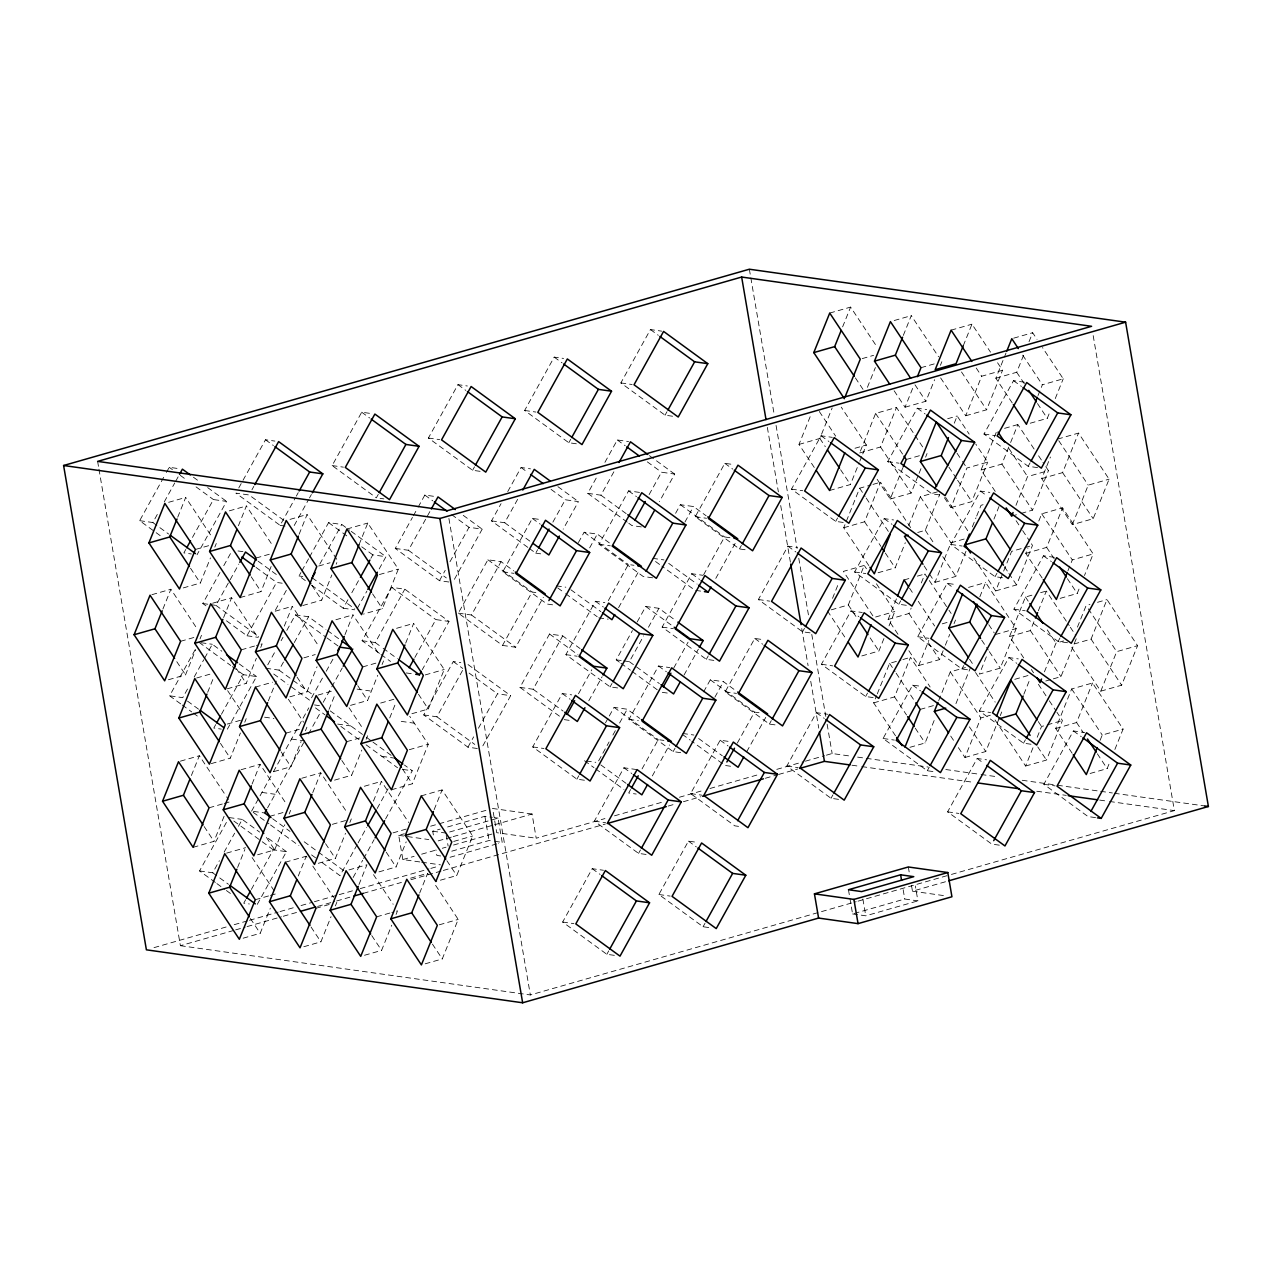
<?xml version="1.0" encoding="UTF-8"?>
<svg xmlns="http://www.w3.org/2000/svg" width="1272" height="1272" viewBox="0 0 1272 1272"><rect width="100%" height="100%" fill="white"/><g stroke="black" fill="none" stroke-linecap="round" stroke-linejoin="round"><path stroke-width="0.75" stroke-dasharray="5 3.75" d="M177.73 517.195L185.696 497.416L211.899 536.927M162.927 609.002L170.893 589.238L197.096 628.734M183.263 587.918L200.34 583.037L210.484 557.883M214.825 547.103L216.272 543.51M238.421 525.733L246.386 505.97L272.59 545.465M168.461 679.741L185.537 674.86L195.665 649.69M200.022 638.91L201.469 635.316M223.618 617.556L231.584 597.776L257.787 637.288M207.67 692.318L213.458 677.944M240.154 597.554L261.014 591.575L271.159 566.422M191.388 775.507L199.354 755.743L225.557 795.239M299.111 534.272L307.077 514.508L337.652 560.586L336.205 564.18M227.243 688.82L246.212 683.398L256.356 658.244M260.712 647.464L262.159 643.87L256.467 645.492M211.311 763.598L230.264 758.176L240.408 733.006M244.765 722.226L246.212 718.632M284.292 626.094L292.274 606.331L318.477 645.826M268.36 700.872L276.326 681.092M193.121 847.327L213.982 841.349L224.126 816.195M302.736 605.552L321.705 600.13L331.849 574.96M252.079 784.045L260.045 764.281L286.248 803.777M359.07 544.623L367.767 523.046L398.327 569.125L382.395 608.668L363.426 614.09M289.825 696.833L306.902 691.936L317.046 666.782M237.61 867.456L244.844 849.489M273.893 771.595L290.954 766.714L301.098 741.56M305.455 730.78L306.902 727.187M344.982 634.633L352.948 614.869L379.167 654.365M329.035 709.41L335.554 693.24M257.612 854.784L274.673 849.903L284.817 824.749M289.173 813.953L290.62 810.359M312.753 792.599L320.735 772.82L346.938 812.331M243.143 938.195L260.204 933.298L270.348 908.144M350.515 705.372L367.592 700.49L377.736 675.321M382.077 664.541L383.524 660.947M298.284 875.995L306.266 856.231L308.444 859.522M334.568 780.134L351.644 775.252L361.789 750.098M366.129 739.318L367.576 735.725M405.673 643.171L413.638 623.407L444.214 669.485L428.282 709.029L409.314 714.451M389.725 717.949L396.244 701.778M318.286 863.322L335.363 858.441L345.507 833.287M349.848 822.507L351.295 818.914M373.443 801.137L381.409 781.374L408.71 822.507M303.817 946.734L320.894 941.837L331.038 916.683M335.379 905.903L336.826 902.309M358.974 884.533L366.94 864.769L346.079 870.748M391.474 789.769L412.335 783.791L428.267 744.263L409.711 716.279M378.976 871.877L396.053 866.979L406.197 841.826M434.134 809.676L442.1 789.912L472.675 835.99L456.743 875.534L435.867 881.496M364.507 955.272L381.584 950.391L391.728 925.237M396.069 914.441L397.516 910.847L391.824 912.485M419.665 893.087L427.63 873.308L429.809 876.599M425.198 963.81L442.274 958.929L458.206 919.402L434.181 883.181M842.621 326.872L850.602 307.093L876.806 346.604M814.271 467.46L798.991 444.421L810.582 415.674M798.991 444.421L819.852 438.442L832.174 407.899M867.409 387.324L875.375 367.56M903.311 335.411L911.277 315.647L938.577 356.78M860.397 451.163L875.613 413.432L896.474 407.453L913.948 433.784M829.567 490.499L850.427 484.537L859.125 462.96M859.84 461.164L862.019 455.774M862.734 453.977L866.359 444.993L841.253 407.151M868.84 565.595L843.734 527.737L859.665 488.21L871.05 484.95M859.681 452.959L880.542 446.997L896.474 407.453M894.137 390.774L905.06 407.231L913.741 385.67M832.524 598.349L839.043 582.178M843.734 527.737L864.594 521.759L880.526 482.231L911.102 528.309M905.06 407.231L925.921 401.252L934.618 379.692M940.406 365.318L941.852 361.725M877.139 479.29L890.241 499.037L903.295 466.697M831.236 609.845L848.313 604.947L864.245 565.42L866.439 568.711M963.27 345.745L971.967 324.185L990.538 352.169M890.241 499.037L911.118 493.075L918.352 475.108M919.084 473.311L921.262 467.921M925.603 457.141L927.049 453.532M908.764 525.495L920.356 496.748L939.324 491.31M878.093 572.734L895.17 567.853L905.314 542.683M954.27 423.194L957.164 416.008L969.169 434.102M940.628 377.911L965.734 415.769L981.682 376.242L1002.543 370.263L997.089 362.043M897.968 634.283L888.142 619.464L896.824 597.904M917.7 532.475L925.285 530.313L939.769 494.363M861.812 655.923L878.888 651.025L883.961 638.449M889.033 625.872L894.82 611.498L875.168 581.876M1012.226 402.922L995.849 378.229L1005.993 353.075M965.734 415.769L986.611 409.791L1002.543 370.263M944.381 497.718L950.931 507.592L966.879 468.048L987.74 462.086L975.719 443.976M888.142 619.464L909.003 613.486L911.165 608.096M921.31 582.942L924.935 573.958L928.21 578.903M895.504 735.788L873.657 702.875L876.567 695.673M877.283 693.876L889.605 663.332L900.989 660.073M995.849 378.229L1016.71 372.267L1023.96 354.284M1029.032 341.707L1032.657 332.723L1037.03 339.306M929.53 574.133L934.984 582.353L950.931 542.826L964.208 539.026M995.245 491.437L981.046 470.052L996.994 430.508M950.931 507.592L971.792 501.613L987.74 462.086M873.657 702.875L894.534 696.897L910.466 657.37L930.118 686.991M972.349 526.847L975.974 517.863M976.689 516.066L981.046 505.286L984.83 504.205M908.876 650.739L918.702 665.542L928.846 640.388M934.984 582.353L955.86 576.391L965.989 551.237M981.046 470.052L1001.907 464.073L1009.873 444.31M1010.604 442.513L1017.854 424.546L1034.231 449.223M1038.016 395.56L1042.372 384.78L1063.233 378.802L1042.484 347.542M993.941 519.087L999.013 506.51M918.702 665.542L939.579 659.58L944.651 647.003M945.366 645.19L949.707 634.41M954.064 623.63L955.511 620.036M1030.225 423.226L1047.285 418.345L1050.195 411.158M1055.267 398.581L1063.233 378.802M1015.962 505.35L1027.553 476.603L1048.43 470.624L1042.961 462.388M979.822 596.87L985.625 582.497L1016.201 628.591L1000.253 668.118L979.392 674.096L987.358 654.317M938.704 700.634L950.295 671.87L965.464 667.53M909.925 747.316L925.11 742.975L935.238 717.821M973.843 557.995L995.674 590.908L1002.924 572.925M1003.64 571.128L1011.622 551.364L1022.99 548.105M1057.668 439.063L1078.529 433.084L1109.104 479.162L1093.173 518.706L1072.312 524.668L1041.736 478.59L1050.434 457.03M1021.098 513.411L1032.482 510.152L1048.43 470.624M955.94 703.639L970.425 667.705M1042.166 578.045L1025.789 553.368L1027.967 547.978M1038.827 521.011L1041.736 513.824L1062.597 507.862L1093.173 553.94L1084.475 575.5M995.674 590.908L1016.535 584.929L1032.482 545.402L1030.288 542.111M1041.736 478.59L1062.597 472.612L1078.529 433.084M1023.706 657.942L1009.507 636.557L1025.455 597.013L1033.039 594.851M1025.789 553.368L1046.649 547.389L1062.597 507.862M958.373 747.618L964.923 757.492L980.871 717.965L990.347 715.246M1072.312 524.668L1088.244 485.141L1109.104 479.162M1009.507 636.557L1030.368 630.578L1034.724 619.798M1038.334 610.814L1046.315 591.051L1069.243 625.601M964.923 757.492L985.784 751.514L999.553 717.376M1000.285 715.58L1001.732 711.986M1067.955 570.699L1072.296 559.918L1093.173 553.94M1023.865 694.21L1030.399 678.04M1044.423 671.855L1056.014 643.091L1063.615 640.929M1060.148 598.365L1077.225 593.468L1080.119 586.281M1077.432 627.128L1086.129 605.552L1089.929 604.47M1053.359 678.835L1060.943 676.656L1076.891 637.129M995.038 719.952L1025.614 766.03L1033.58 746.267M1037.205 737.283L1041.545 726.503L1045.346 725.422M1073.981 644.014L1091.058 639.116L1106.99 599.589L1137.566 645.667L1121.634 685.195L1100.773 691.173L1070.197 645.095M1072.105 753.183L1055.728 728.49L1071.66 688.963L1092.521 682.985L1123.097 729.079L1114.399 750.639M1025.614 766.03L1046.474 760.068L1062.422 720.524L1056.953 712.304M1055.728 728.49L1076.589 722.528L1092.521 682.985M1100.773 691.173L1116.705 651.646L1137.566 645.667M1100.057 740.431L1102.236 735.041L1123.097 729.079M1090.088 773.487L1107.165 768.606L1110.059 761.419M160.192 535.639L139.666 520.677L165.424 474.186M166.378 472.469L169.24 467.301L180.513 468.891M139.666 520.677L152.831 522.522L157.601 513.92M164.279 501.868L174.757 482.931M175.711 481.214L178.573 476.046M185.776 549.472L183.868 552.923L191.388 553.972M192.454 537.42L213.442 499.562L226.591 501.407L197.033 554.767M238.77 487.955L265.482 439.762L274.879 441.082M251.935 489.815L253.828 486.365M205.953 605.822L202.789 603.532L219.961 572.543M223.777 565.658L231.409 551.889M210.309 604.582L215.954 605.377L238.834 564.068M180.656 703.861L169.605 695.8L195.363 649.324M187.525 689.042L182.771 697.66L169.605 695.8M194.203 676.99L203.743 659.786M204.697 658.053L212.329 644.284L221.805 651.2M283.799 520.312L249.074 494.967L235.908 493.123L280.11 525.368L295.374 497.829M296.328 496.112L298.236 492.662M294.214 525.495L308.524 499.673M309.478 497.956L311.386 494.522M378.261 494.379L376.353 497.829L332.151 465.568L361.709 412.208L372.998 413.798M226.48 620.8L246.991 635.777L276.565 582.417L282.193 583.212M275.404 610.083L286.852 589.429M215.715 724.611L213.807 728.045L221.328 729.11M221.439 714.276L243.365 674.685L256.531 676.545L226.957 729.905M305.344 580.588L299.031 575.978L300.939 572.527M301.893 570.81L308.571 558.758M309.525 557.041L328.605 522.617L341.755 524.462L349.641 530.217M319.813 564.053L341.755 524.462M267.756 664.811L275.388 651.041M281.112 640.706L283.02 637.272M286.82 630.387L295.406 614.885L308.571 616.745L325.934 629.417M265.848 668.261L278.997 670.106L283.767 661.504M294.261 642.567L308.571 616.745M480.101 471.34L472.596 470.274L428.394 438.029L457.952 384.653L467.349 385.988M311.656 585.184L343.233 608.223L348.003 599.621M351.819 592.736L359.451 578.967M370.883 558.313L372.791 554.862L385.957 556.707L378.325 570.492M215.334 882.45L199.545 870.938L227.195 821.012M357.337 608.35L366.877 591.146M199.545 870.938L212.694 872.783L219.372 860.731M224.142 852.129L234.636 833.192M238.452 826.307L242.268 819.422L259.631 832.095M322.436 678.119L310.05 700.506L289.523 685.529M326.252 671.234L333.884 657.465M448.873 582.004L439.476 580.684L395.274 548.423L412.446 517.45M413.4 515.717L417.216 508.832M418.17 507.115L424.832 495.062L436.121 496.652M251.586 811.139L259.122 797.528M260.06 795.827L272.447 773.487M273.401 771.77L308.794 707.868M323.199 702.351L330.831 688.581M331.785 686.864L342.279 667.927M395.274 548.423L408.423 550.283L430.365 510.692M267.565 807.879L303.722 742.625M308.508 733.976L320.989 711.461M379.454 653.379L362.091 640.706L391.649 587.346L404.814 589.19L449 621.436L422.304 669.644M362.091 640.706L375.24 642.551L404.814 589.19M472.596 470.274L474.504 466.84M245.655 899.733L243.747 903.184L249.376 903.979M251.363 889.414L273.305 849.823L286.454 851.668L256.896 905.028M576.343 443.785L568.822 442.72L524.636 410.474L554.195 357.114L563.591 358.434M439.476 580.684L445.2 570.349M449.97 561.747L469.034 527.308L482.199 529.168L452.625 582.528M414.863 657.465L435.851 619.591L449 621.436M527.816 547.373L491.517 520.884L501.057 503.664M507.735 491.612L521.075 467.508L530.472 468.843M491.517 520.884L504.666 522.728L518.022 498.624M459.287 611.435L487.892 559.791L501.041 561.652L513.681 570.858M458.333 613.152L471.483 615.012L501.041 561.652M568.822 442.72L570.731 439.285M552.605 604.82L546.976 604.025L502.774 571.78L532.332 518.42L541.729 519.739M477.334 748.508L467.937 747.173L423.735 714.928L453.293 661.567L460.814 662.617M357.146 844.656L339.974 875.629L319.463 860.667M358.1 842.923L366.686 827.436M377.18 808.499L389.566 786.128M672.586 416.23L665.065 415.181L620.863 382.936L650.437 329.559L661.71 331.149M423.735 714.928L436.884 716.788L462.642 670.296M353.139 877.489L362.679 860.269M363.633 858.552L374.111 839.615M385.559 818.961L412.271 770.753L404.432 765.044M529.406 548.518L535.719 553.129L537.627 549.695M552.875 522.14L565.277 499.769L578.426 501.613L563.178 529.168M459.908 614.312L502.52 645.413L532.093 592.037L535.846 592.577M627.223 522.124L587.759 493.329L596.345 477.843M604.916 462.34L617.317 439.969L628.591 441.559M502.52 645.413L515.685 647.257L543.335 597.331M587.759 493.329L600.909 495.19L614.265 471.085M578.41 542.572L584.134 532.237L597.284 534.097L609.908 543.303M467.937 747.173L473.661 736.854M478.431 728.236L497.495 693.812L510.66 695.673L482.04 747.316M589.652 547.866L597.284 534.097M665.065 415.181L666.973 411.731M652.615 577.806L643.219 576.486L599.017 544.241L628.575 490.865L639.848 492.455M559.442 716.168L519.978 687.389L549.536 634.013L562.701 635.873L580.064 648.545M519.978 687.389L533.127 689.233L562.701 635.873M649.118 494.601L661.52 472.214L674.669 474.074L659.421 501.613M617.62 687.945L610.099 686.88L565.897 654.635L595.455 601.274L604.852 602.594M608.302 600.638L628.336 564.498L633.965 565.293M584.42 780.229L576.9 779.164L532.714 746.918L562.272 693.542L571.669 694.878M618.59 607.666L639.577 569.792M675.607 513.3L680.377 504.698L693.526 506.542L706.151 515.764M578.474 693.812L591.83 669.708M684.94 522.045L693.526 506.542M588.777 700.824L602.133 676.72M619.369 662.14L616.22 659.834L632.423 630.562M637.192 621.96L645.779 606.474L658.928 608.318L676.307 620.99M745.09 549.727L739.445 548.932L695.259 516.686L724.817 463.326L734.214 464.646M610.099 686.88L612.007 683.446M623.725 660.884L629.37 661.678L643.68 635.857M648.45 627.255L658.928 608.318M605.488 722.862L608.35 717.71M609.304 715.977L614.074 707.375L627.223 709.22L639.848 718.442M576.9 779.164L578.808 775.729M713.846 660.391L706.342 659.341L662.14 627.096L691.698 573.72L702.971 575.31M598.619 760.863L609.097 741.942M612.913 735.041L615.775 729.889M619.591 723.005L627.223 709.22M703.591 574.817L724.563 536.943L730.207 537.738M680.663 752.674L673.142 751.609L628.94 719.364L658.514 666.003L669.788 667.593M715.786 578.394L735.82 542.238M739.445 548.932L741.353 545.497M673.763 667.975L688.072 642.153M646.081 854.45L638.56 853.385L594.358 821.14L623.916 767.779L637.081 769.624M684.066 675.003L698.36 649.181M843.209 522.442L835.688 521.393L791.486 489.132L821.06 435.771L832.333 437.361M630.61 789.546L628.702 792.997L636.223 794.046M642.058 768.892L658.26 739.62L663.905 740.415M706.342 659.341L708.25 655.891M614.36 955.352L606.839 954.302L562.637 922.041L592.211 868.681L603.485 870.271M652.345 775.904L669.517 744.915M703.623 691.873L710.301 679.82L723.466 681.681L736.091 690.887M673.142 751.609L675.05 748.175M810.089 632.852L802.568 631.787L758.382 599.541L787.94 546.181L797.337 547.501M714.88 697.167L723.466 681.681M775.03 724.865L769.385 724.07L725.183 691.825L754.757 638.449L764.154 639.768M638.56 853.385L640.468 849.95M835.688 521.393L837.596 517.942M738.555 826.371L734.803 825.846L690.601 793.585L720.159 740.225L729.556 741.544M606.839 954.302L608.747 950.852M939.452 494.903L931.931 493.838L887.729 461.593L917.303 408.217L926.7 409.552M737.331 743.071L754.503 712.082L760.147 712.877M802.568 631.787L804.476 628.352M708.727 927.542L703.082 926.747L658.88 894.502L688.454 841.126L697.851 842.462M746.68 751.8L765.76 717.376M769.385 724.07L771.293 720.62M906.332 605.297L898.811 604.248L854.609 571.987L884.183 518.626L893.58 519.946M873.149 697.581L865.628 696.515L821.426 664.27L850.984 610.91L862.273 612.484M838.55 799.357L831.029 798.291L786.843 766.046L816.401 712.67L827.674 714.26M703.082 926.747L704.99 923.297M1037.57 467.619L1028.174 466.283L983.972 434.038L1013.53 380.678L1024.819 382.268M898.811 604.248L900.719 600.797M865.628 696.515L867.536 693.081M1002.574 577.758L995.054 576.693L950.852 544.448L980.426 491.072L989.823 492.407M967.499 669.772L961.871 668.977L917.668 636.716L947.227 583.355L956.624 584.675M831.029 798.291L832.937 794.841M1028.174 466.283L1030.082 462.849M932.917 771.532L927.272 770.737L883.07 738.491L912.644 685.131L922.041 686.451M995.054 576.693L996.962 573.259M961.871 668.977L963.779 665.526M1067.51 642.742L1058.113 641.422L1013.911 609.177L1043.469 555.8L1054.742 557.39M927.272 770.737L929.18 767.302M1031.036 744.247L1023.515 743.198L979.313 710.953L1008.887 657.576L1018.284 658.896M999.315 845.164L991.794 844.099L947.608 811.854L977.166 758.494L986.563 759.813M1058.113 641.422L1060.005 637.972M1023.515 743.198L1025.423 739.748M1095.558 817.61L1088.037 816.56L1043.851 784.299L1073.409 730.939L1084.682 732.529M168.635 502.313L185.696 497.416M829.726 313.071L850.602 307.093M229.326 510.851L246.386 505.97M894.216 320.528L911.277 315.647M290 519.389L307.077 514.508M951.106 330.163L971.967 324.185M195.411 549.472L208.688 545.672M862.209 358.609L873.578 355.349M346.89 529.025L367.767 523.046M1013.689 338.161L1032.657 332.723M256.101 558.026L269.378 554.226M920.992 367.688L934.268 363.887M151.924 594.676L170.893 589.238M318.684 566.024L330.068 562.765M212.615 603.214L231.584 597.776M379.374 574.562L398.327 569.125M275.197 611.212L292.274 606.331M947.688 418.711L957.164 416.008M180.608 641.295L193.885 637.495M854.991 448.253L866.359 444.993M335.887 619.75L352.948 614.869M1004.578 428.346L1017.854 424.546M241.298 649.833L254.575 646.033M906.189 459.51L919.465 455.71M196.667 677.992L211.852 673.635M872.942 484.409L880.526 482.231M396.578 628.304L413.638 623.407M303.881 657.831L315.249 654.571M255.465 687.071L272.526 682.19M362.663 666.926L375.94 663.125M318.048 695.068L333.216 690.728M227.243 724.07L242.411 719.729M425.245 674.923L444.214 669.485M1011.622 516.13L1019.206 513.952M380.63 703.066L393.907 699.266M180.386 761.165L199.354 755.743M864.245 565.42L843.384 571.382L873.959 617.477L894.82 611.498M286.041 733.149L299.317 729.349M241.076 769.719L260.045 764.281M904.074 579.937L909.766 578.299M917.351 576.137L924.935 573.958M346.715 741.687L359.992 737.887M1024.898 547.564L1032.482 545.402M301.766 778.257L320.735 772.82M968.548 587.394L985.625 582.497M409.298 749.701L428.267 744.263M209.069 807.8L222.346 803.999M224.238 803.459L229.93 801.821L226.655 796.892M364.349 786.255L381.409 781.374M1040.623 592.673L1046.315 591.051M269.759 816.338L283.036 812.538M942.234 623.837L951.71 621.134M421.239 795.89L442.1 789.912M1097.513 602.308L1106.99 599.589M226.607 853.115L245.576 847.693M902.882 659.532L910.466 657.37M332.342 824.336L347.51 819.995M995.34 634.553L1016.201 628.591M285.389 862.209L306.266 856.231M393.016 832.874L406.293 829.074M419.776 861.939L402.858 859.554L398.708 835.338L404.353 833.732M430.636 826.196L486.969 810.073M433.37 834.941L432.734 831.22L440.192 829.09M447.633 826.959L484.886 816.29L492.407 817.339M449.62 831.999L498.052 818.135L502.186 842.35L498.465 843.416M438.188 840.887L451.322 837.135M453.198 836.594L492.63 825.305M494.506 824.765L532.062 814.016L536.212 838.232L604.947 818.564M1014.77 679.327L1028.046 675.527M453.707 841.428L472.675 835.99M255.29 899.733L268.567 895.933M270.459 895.393L276.151 893.771M920.181 709.41L933.457 705.61M402.858 859.554L414.115 856.326M421.636 854.18L434.77 850.412M442.29 848.265L446.043 847.2M453.548 845.037L494.856 833.224M451.783 851.175L489.036 840.506L492.789 841.031M1045.775 680.997L1051.467 679.375M450.034 857.28L496.605 843.956M154.023 947.64L226.575 926.875M234.207 924.68L247.579 920.849M249.487 920.308L278.123 912.104M280.031 911.563L293.403 907.731M301.035 905.553L312.499 902.277M314.407 901.721L337.319 895.17M339.226 894.629L352.583 890.798M360.23 888.603L428.95 868.935M430.858 868.394L438.506 866.2M614.487 815.829L662.219 802.171M679.407 797.242L702.319 790.691M709.951 788.497L759.591 774.298M776.779 769.369L803.507 761.721M805.415 761.181L824.51 755.711M826.418 755.171L832.142 753.517L849.776 756.013M410.57 878.205L427.63 873.308M98.962 469.209L180.401 945.7L233.762 930.436M235.654 929.88L245.194 927.161M247.086 926.604L281.398 916.794M283.29 916.253L296.63 912.437M317.587 906.427L334.743 901.514M336.651 900.974L349.991 897.158M363.331 893.342L401.427 882.434M410.951 879.699L441.448 870.97M443.356 870.43L605.313 824.065M668.197 806.066L675.814 803.888M683.43 801.71L700.586 796.797M765.362 778.257L776.795 774.982M778.702 774.441L797.767 768.988M315.965 908.288L329.241 904.487M376.655 916.826L389.932 913.026M1047.238 724.865L1062.422 720.524M439.238 924.823L458.206 919.402M180.401 945.7L530.345 994.958L856.183 901.689M858.075 901.148L949.548 874.961M951.44 874.421L1174.374 810.614L1092.934 334.107M911.515 885.614L912.469 891.195L946.829 881.369M848.456 889.732L852.59 913.948L904.758 899.018L917.907 900.878L915.363 885.98M852.59 913.948L865.755 915.808L917.907 900.878M620.863 382.936L632.152 384.51M983.972 434.038L995.245 435.628M524.636 410.474L535.91 412.064M887.729 461.593L899.002 463.183M428.394 438.029L439.667 439.619M791.486 489.132L802.775 490.722M950.852 544.448L962.125 546.038M332.151 465.568L343.424 467.158M695.259 516.686L706.532 518.276M641.342 526.91L631.946 525.575L628.797 523.285M380.105 498.354L383.874 498.878M854.609 571.987L865.898 573.577M599.017 544.241L610.29 545.815M652.679 558.328L663.968 559.918M1013.911 609.177L1025.184 610.767M535.719 553.129L541.347 553.924M280.11 525.368L287.631 526.433M700.649 591.098L695.005 590.303L661.853 566.12M758.382 599.541L769.655 601.131M502.774 571.78L514.047 573.37M556.452 585.867L565.849 587.203M917.668 636.716L928.942 638.306M237.991 550.951L243.636 551.746M598.762 617.858L608.159 619.178M299.031 575.978L302.8 576.502M662.14 627.096L673.413 628.67M821.426 664.27L832.699 665.86M343.233 608.223L354.506 609.813M616.22 659.834L621.849 660.629M979.313 710.953L990.586 712.527M202.789 603.532L208.433 604.311M565.897 654.635L577.17 656.225M725.183 691.825L736.472 693.399M662.299 692.35L669.803 693.399M246.991 635.777L258.264 637.367M883.07 738.491L894.359 740.081M201.056 642.71L212.329 644.284M406.293 672.952L413.798 674.017M628.94 719.364L638.337 720.683M857.614 757.11L928.163 767.048M945.796 769.528L979.122 774.219M981.078 774.489L996.755 776.699M1022.227 780.277L1055.537 784.967M1057.509 785.253L1098.658 791.041M1100.614 791.311L1112.38 792.965M1114.336 793.251L1204.473 805.939M682.619 733.451L693.892 735.041M1043.851 784.299L1055.124 785.889M357.066 689.106L370.216 690.966M564.18 719.634L571.685 720.683M851.954 765.219L859.824 766.332M861.796 766.603L973.843 782.375M1036.759 791.232L1066.254 795.382M1099.676 800.088L1107.53 801.201M1109.502 801.471L1174.374 810.614M786.843 766.046L798.116 767.636M314.47 704.942L321.991 705.992M730.573 766.237L724.945 765.442L691.793 741.258M401.252 721.367L414.418 723.212M532.714 746.918L543.987 748.508M337.684 724.086L350.834 725.946M586.376 761.006L595.773 762.326M947.608 811.854L958.881 813.444M264.576 717.185L273.973 718.521M690.601 793.585L701.874 795.175M291.511 739.064L304.676 740.908M381.886 756.331L395.036 758.192M402.874 769.433L412.271 770.753M594.358 821.14L605.631 822.73M532.062 814.016L492.598 808.467L496.732 832.683L536.212 838.232M494.283 817.61L498.052 818.135M261.952 792.424L275.102 794.269M912.469 891.195L944.412 895.695M432.734 831.22L445.884 833.065M494.665 841.301L502.186 842.35M253.462 811.393L264.735 812.983M398.708 835.338L428.791 839.568M229.103 817.562L242.268 819.422M440.637 855.961L436.868 855.436L435.914 849.839M658.88 894.502L670.153 896.092M421.652 862.193L440.446 864.849M562.637 922.041L573.926 923.631M1013.53 380.678L1021.432 386.434M917.303 408.217L925.189 413.988M980.426 491.072L986.738 495.683M1043.469 555.8L1051.372 561.572M821.06 435.771L828.947 441.527M650.437 329.559L658.324 335.315M884.183 518.626L892.069 524.382M947.227 583.355L953.539 587.966M1008.887 657.576L1016.773 663.332M724.817 463.326L732.704 469.082M1073.409 730.939L1081.295 736.695M554.195 357.114L562.081 362.87M787.94 546.181L795.827 551.937M649.42 455.646L674.669 474.074M617.317 439.969L625.204 445.725M647.305 461.847L661.52 472.214M850.984 610.91L858.886 616.666M680.377 504.698L724.563 536.943M912.644 685.131L920.531 690.887M628.575 490.865L636.461 496.621M977.166 758.494L983.479 763.089M457.952 384.653L465.854 390.425M600.909 495.19L626.174 513.618M691.698 573.72L699.6 579.476M668.69 563.369L697.104 584.102M557.915 486.651L578.426 501.613M655.541 561.509L660.279 564.975M521.075 467.508L527.387 472.119M551.078 489.402L565.277 499.769M754.757 638.449L762.644 644.204M584.134 532.237L628.336 564.498M816.401 712.67L824.288 718.442M532.332 518.42L540.234 524.175M645.779 606.474L672.618 626.047M361.709 412.208L369.611 417.963M504.666 522.728L529.931 541.157M710.301 679.82L754.503 712.082M595.455 601.274L603.357 607.03M570.874 589.763L600.877 611.641M463.247 515.351L482.199 529.168M557.724 587.918L564.037 592.514M565.611 593.674L597.188 616.713M424.832 495.062L432.734 500.818M451.671 514.651L469.034 527.308M658.514 666.003L666.401 671.759M629.37 661.678L659.357 683.573M487.892 559.791L532.093 592.037M620.959 663.284L630.419 670.201M631.993 671.346L657.258 689.774M720.159 740.225L728.061 745.98M698.63 738.491L722.305 755.775M549.536 634.013L577.949 654.746M682.317 734.342L690.219 740.097M265.482 439.762L273.369 445.518M408.423 550.283L446.313 577.917M614.074 707.375L658.26 739.62M471.483 615.012L515.685 647.257M351.231 531.378L385.957 556.707M328.605 522.617L347.542 536.434M361.741 546.801L372.791 554.862M562.272 693.542L570.158 699.314M533.127 689.233L563.13 711.112M391.649 587.346L435.851 619.591M623.916 767.779L631.818 773.535M468.032 664.572L510.66 695.673M600.813 764.901L626.078 783.329M453.293 661.567L462.77 668.468M469.082 673.079L497.495 693.812M584.5 760.736L593.976 767.652M595.55 768.797L623.964 789.53M193.439 477.223L199.752 481.834M207.654 487.589L226.591 501.407M688.454 841.126L696.341 846.898M169.24 467.301L172.388 469.607M180.29 475.362L186.602 479.973M196.063 486.89L213.442 499.562M312.197 577.822L354.809 608.922M375.24 642.551L381.552 647.162M383.142 648.322L397.341 658.689M258.137 561.222L277.089 575.055M381.028 654.524L390.504 661.44M256.038 567.439L276.565 582.417M327.508 630.562L340.133 639.784M436.884 716.788L474.774 744.422M295.406 614.885L325.409 636.779M326.984 637.924L338.034 645.985M152.831 522.522L168.62 534.033M592.211 868.681L600.098 874.436M215.954 605.377L258.566 636.477M278.997 670.106L291.638 679.327M293.212 680.472L313.723 695.45M330.211 710.889L365.048 736.297M366.622 737.458L371.36 740.908M372.935 742.069L391.887 755.886M273.734 674.017L287.949 684.384M315.472 707.884L324.996 714.832M340.848 726.392L359.785 740.209M366.098 744.82L397.548 767.763M239.168 663.873L256.531 676.545M199.163 642.44L230.741 665.479M232.315 666.623L243.365 674.685M187.493 701.111L198.543 709.172M182.23 705.022L191.706 711.923M193.28 713.083L199.593 717.678M272.637 818.739L290 831.411M304.199 841.778L316.823 851M318.413 852.145L343.663 870.573M253.16 812.283L268.949 823.811M270.523 824.956L298.936 845.689M311.56 854.911L317.889 859.506M286.454 851.668L265.943 836.706L274.673 849.903M233.841 821.028L260.68 840.601M262.255 841.762L273.305 849.823M212.694 872.783L228.483 884.31M216.908 883.611L224.794 889.367M226.384 890.511L231.107 893.978M1022.704 355.158L1042.372 384.78M1016.71 372.267L1024.358 383.778M1037.459 403.526L1047.285 418.345M1058.765 440.7L1088.244 485.141M1062.597 472.612L1093.173 518.706M1038.604 455.805L1041.879 460.75M976.212 368.005L981.682 376.242M961.489 371.949L986.611 409.791M1008.998 448.618L1027.553 476.603M1041.736 513.824L1072.296 559.918M1001.907 464.073L1032.482 510.152M1088.323 608.843L1116.705 651.646M1046.649 547.389L1054.297 558.917M1067.399 578.665L1077.225 593.468M1016.105 520.709L1021.559 528.945M1022.656 530.583L1029.207 540.457M1091.058 639.116L1121.634 685.195M914.997 384.796L925.921 401.252M957.053 453.245L961.409 459.828M962.507 461.466L966.879 468.048M1070.34 627.255L1075.794 635.475M948.864 467.062L956.512 478.574M957.609 480.228L971.792 501.613M1025.455 597.013L1028.73 601.958M1047.285 629.926L1056.014 643.091M1004.53 566.819L1007.806 571.764M1008.903 573.418L1016.535 584.929M915.045 435.437L922.677 446.949M945.589 497.352L968.517 531.919M1071.66 688.963L1102.236 735.041M1030.368 630.578L1060.943 676.656M855.404 377.895L863.052 389.423M875.613 413.432L902.913 454.581M1076.589 722.528L1083.14 732.402M1097.339 753.787L1107.165 768.606M920.356 496.748L950.931 542.826M1031.353 669.47L1033.532 672.761M1038.397 684.32L1048.223 699.139M1049.305 700.777L1055.855 710.65M880.542 446.997L911.118 493.075M988.789 624.679L994.243 632.915M925.285 530.313L934.014 543.478M942.743 556.643L955.86 576.391M1038.27 721.558L1041.545 726.503M981.698 640.134L988.249 650.008M989.346 651.662L1000.253 668.118M924.076 565.897L928.433 572.48M819.295 411.476L835.672 436.153M929.307 580.541L947.863 608.525M948.96 610.163L951.138 613.454M1037.745 746.903L1046.474 760.068M859.665 488.21L865.135 496.43M866.216 498.083L890.241 534.288M969.566 659.278L973.939 665.86M975.529 672.49L995.181 702.112M819.852 438.442L825.305 446.679M840.601 469.718L850.427 484.537M909.528 588.157L913.9 594.74M918.273 601.322L934.65 626.015M864.594 521.759L880.971 546.451M885.344 553.034L895.17 567.853M950.295 671.87L980.871 717.965M909.003 613.486L939.579 659.58M969.407 726.837L985.784 751.514M950.725 736.091L954 741.035M889.605 663.332L895.059 671.568M896.156 673.206L914.711 701.19M848.313 604.947L857.042 618.113M870.143 637.86L878.888 651.025M894.534 696.897L906.538 714.991M915.268 728.172L925.11 742.975M827.452 610.926L846.007 638.894M372.569 593.849L382.395 608.668M418.456 694.21L428.282 709.029M311.879 585.311L321.705 600.13M357.766 685.672L367.592 700.49M402.509 768.988L412.335 783.791M349.021 707.741L363.22 729.142M446.901 860.715L456.743 875.534M251.188 576.773L261.014 591.575M297.076 677.133L306.902 691.936M341.818 760.449L351.644 775.252M288.331 699.202L303.626 722.242M386.227 852.176L396.053 866.979M190.514 568.218L200.34 583.037M432.432 944.11L442.274 958.929M373.491 874.643L393.159 904.265M236.385 668.579L246.212 683.398M281.128 751.895L290.954 766.714M227.64 690.664L241.839 712.05M325.537 843.622L335.363 858.441M371.758 935.572L381.584 950.391M312.817 866.105L333.55 897.38M176.792 661.694L185.537 674.86M220.438 743.357L230.264 758.176M311.068 927.034L320.894 941.837M252.126 857.567L273.957 890.479M204.156 826.546L213.982 841.349M250.377 918.495L260.204 933.298M908.319 866.979L909.273 872.576M903.168 889.716L904.758 899.018M862.893 899.034L865.755 915.808M749.351 269.219L774.394 415.674M776.063 425.436L797.099 548.471M798.768 558.233L808.436 614.869M811.775 634.394L825.798 716.422M827.134 724.229L832.142 753.517M767.35 427.408L778.369 491.851M780.706 505.525L790.389 562.16M801.742 628.559L808.086 665.654M810.741 681.283L818.755 728.156M448.905 518.467L530.345 994.958M484.886 816.29L489.036 840.506M446.202 834.941L448.126 846.103M97.626 461.386L98.628 467.253"/><path stroke-width="1.5" d="M148.904 542.921L164.835 503.394L195.411 549.472L179.479 589.015L148.904 542.921L169.764 536.959L177.015 518.992M134.085 634.744L150.032 595.217L180.608 641.295L164.66 680.822L134.085 634.744L154.961 628.781L162.196 610.798M209.578 551.476L225.526 511.932L256.101 558.026L240.154 597.554L209.578 551.476L230.455 545.497L236.974 529.327M194.775 643.282L210.723 603.755L241.298 649.833L225.351 689.376L194.775 643.282L215.636 637.32L222.886 619.353M178.827 718.06L194.775 678.533L225.351 724.611L209.403 764.138L178.827 718.06L199.704 712.082L206.939 694.115M162.546 801.249L178.493 761.721L209.069 807.8L193.121 847.327L162.546 801.249L183.422 795.27L189.941 779.1M270.268 560.014L286.216 520.487L316.792 566.565L300.844 606.092L270.268 560.014L291.129 554.035L298.379 536.068M255.465 651.836L271.397 612.293L301.973 658.371L286.041 697.915L255.465 651.836L276.326 645.858L282.845 629.688M239.518 726.598L255.465 687.071L286.041 733.149L270.093 772.692L239.518 726.598L260.378 720.636L267.629 702.669M223.236 809.787L239.184 770.26L269.759 816.338L253.812 855.865L223.236 809.787L244.097 803.825L251.347 785.842M330.959 568.552L346.89 529.025L377.466 575.103L361.534 614.63L330.959 568.552L351.819 562.59L359.07 544.623M208.767 893.198L224.715 853.655L255.29 899.733L239.343 939.277L208.767 893.198L229.628 887.22L236.878 869.253M316.156 660.375L332.087 620.847L362.663 666.926L346.731 706.453L316.156 660.375L337.016 654.396L344.267 636.429M300.208 735.152L316.14 695.609L346.715 741.687L330.784 781.231L300.208 735.152L321.069 729.174L328.319 711.207M283.926 818.325L299.858 778.798L330.434 824.876L314.502 864.419L283.926 818.325L304.787 812.363L312.038 794.396M269.457 901.737L285.389 862.209L315.965 908.288L300.033 947.815L269.457 901.737L290.318 895.758L296.837 879.588M376.846 668.913L392.778 629.386L423.353 675.464L407.406 714.991L376.846 668.913L397.707 662.951L404.941 644.968M360.898 743.691L376.83 704.147L407.406 750.242L391.474 789.769L360.898 743.691L381.759 737.712L388.278 721.542M344.617 826.88L360.548 787.336L391.124 833.43L375.192 872.958L344.617 826.88L365.477 820.901L371.996 804.731M330.148 910.275L346.079 870.748L376.655 916.826L360.723 956.353L330.148 910.275L351.008 904.312L358.259 886.33M405.307 835.418L421.239 795.89L451.814 841.969L435.867 881.496L405.307 835.418L426.168 829.439L433.402 811.472M390.822 918.813L406.77 879.286L437.345 925.364L421.398 964.907L390.822 918.813L411.699 912.851L418.933 894.884M844.37 398.692L813.794 352.598L829.726 313.071L860.301 359.149L845.085 396.896M813.794 352.598L834.655 346.636L841.174 330.466M889.764 384.192L874.484 361.153L890.416 321.609L920.992 367.688L917.366 376.687M844.783 452.768L829.567 490.499L816.465 470.751M874.484 361.153L895.345 355.174L902.595 337.207M903.295 466.697L906.189 459.51L904.01 456.219M963.27 345.745L956.035 363.713L935.174 369.691L951.106 330.163L971.856 361.423M890.241 534.288L874.309 573.815L869.937 567.233M936.733 486.19L920.356 461.513L936.303 421.97L955.956 451.592M871.066 624.663L858.028 657.004L848.201 642.185M920.356 461.513L941.216 455.535L948.467 437.568M897.555 596.107L904.074 579.937L908.447 586.519M1006.724 351.279L1011.797 338.702L1018.347 348.576M970.568 553.05L965.098 544.813L969.455 534.033M1037.3 397.357L1026.425 424.307L1013.323 404.56M968.469 657.624L948.817 628.002L962.586 593.865M965.098 544.813L985.959 538.851L992.494 522.681M904.964 747.157L920.181 709.41L915.808 702.828M1013.068 512.537L1011.622 516.13L1006.168 507.894M948.817 628.002L969.677 622.04L976.928 604.073M948.546 732.799L934.348 711.414L937.973 702.43M1035.44 618.001L1037.618 612.611M996.485 716.359L1010.986 680.425L1037.189 719.92M1067.224 572.495L1056.364 599.446L1043.263 579.698M998.838 718.871L1015.899 713.974L1023.149 696.007M1041.529 679.041L1040.083 682.635L1036.807 677.69M1097.164 747.618L1086.304 774.584L1073.202 754.821M179.527 474.329L182.389 469.161L190.291 474.917M186.73 547.755L190.546 540.87M254.782 484.648L278.632 441.607L322.834 473.852L312.34 492.789M239.788 562.335L245.512 552.016L256.562 560.077M299.19 490.944L309.668 472.007L322.834 473.852M216.669 722.894L220.485 716.009M312.197 577.822L315.059 572.67M284.721 659.77L293.307 644.284M379.215 492.662L405.911 444.453L419.076 446.313L389.502 499.673L345.3 467.428L374.874 414.068L419.076 446.313M360.405 577.234L369.929 560.03M367.831 589.429L377.371 572.209M337.7 650.58L339.608 647.146L350.881 648.72M343.233 666.21L352.757 648.99M431.319 508.959L437.997 496.923L455.36 509.579M266.627 809.58L264.735 812.983L271.047 817.594M475.458 465.107L502.154 416.914L515.303 418.758L485.745 472.135L441.543 439.873L471.117 386.513L515.303 418.758M246.609 898.016L250.425 891.131M409.139 667.784L413.909 659.182M415.69 674.271L419.442 674.812L421.35 671.362M522.792 490.022L534.24 469.368L550.013 480.88M571.685 437.568L598.397 389.359L611.546 391.22L581.988 444.58L537.786 412.335L567.344 358.958L611.546 391.22M367.64 825.719L376.226 810.216M375.065 837.898L384.605 820.678M538.581 547.962L549.059 529.025M559.362 536.053L548.868 554.99L533.079 543.462M619.035 462.483L630.467 441.813L647.846 454.486M548.884 600.591L576.534 550.665L589.683 552.525L560.125 605.885L515.923 573.64L545.497 520.264L589.683 552.525M667.927 410.013L694.639 361.82L707.788 363.665L678.23 417.025L634.028 384.78L663.587 331.42L707.788 363.665M634.808 520.423L645.302 501.486M654.651 510.215L645.111 527.435L627.748 514.763M614.789 614.551L611.927 619.702L602.451 612.802M646.065 571.319L672.777 523.126L685.926 524.97L656.368 578.331L612.166 546.086L641.74 492.725L685.926 524.97M567.042 714.467L574.658 700.697M584.961 707.709L577.329 721.478L564.704 712.272M603.087 675.003L606.887 668.118L581.638 649.69M612.961 681.728L639.657 633.52L652.822 635.38L623.248 688.74L579.046 656.495L608.62 603.119L652.822 635.38M579.762 773.996L606.474 725.803L619.623 727.648L590.065 781.024L545.863 748.763L575.421 695.402L619.623 727.648M704.402 591.639L708.154 592.164L711.016 586.996M742.307 543.764L769.019 495.571L782.169 497.416L752.611 550.792L708.409 518.531L737.967 465.17L782.169 497.416M663.269 686.912L670.9 673.142M680.25 681.887L673.572 693.94L660.947 684.718M699.314 647.448L703.13 640.563L677.881 622.135M631.564 787.829L638.242 775.777M709.204 654.174L735.9 605.981L749.049 607.825L719.491 661.186L675.289 628.94L704.863 575.58L749.049 607.825M647.575 784.506L641.851 794.841L627.653 784.474M676.004 746.457L702.716 698.249L715.866 700.109L686.308 753.469L642.106 721.224L671.664 667.848L715.866 700.109M641.422 848.217L668.118 800.024L681.283 801.869L651.709 855.245L607.507 822.984L637.081 769.624L681.283 801.869M838.55 516.225L865.262 468.017L878.411 469.877L848.853 523.237L804.651 490.992L834.209 437.632L878.411 469.877M609.701 949.135L636.413 900.926L649.563 902.786L620.005 956.147L575.803 923.901L605.361 870.541L649.563 902.786M726.853 761.992L734.485 748.222M805.43 626.619L832.142 578.426L845.292 580.27L815.734 633.647L771.532 601.386L801.09 548.025L845.292 580.27M743.818 756.967L738.094 767.286L723.895 756.92M772.247 718.903L798.943 670.71L812.108 672.554L782.534 725.915L738.348 693.669L767.906 640.309L812.108 672.554M737.649 820.678L764.361 772.47L777.51 774.33L747.952 827.69L703.75 795.445L733.324 742.085L777.51 774.33M934.793 488.671L961.489 440.478L974.654 442.322L945.08 495.698L900.894 463.437L930.452 410.077L974.654 442.322M705.944 921.58L732.64 873.387L745.805 875.231L716.231 928.592L672.045 896.347L701.603 842.986L745.805 875.231M901.673 599.08L928.385 550.871L941.534 552.732L911.976 606.092L867.774 573.847L897.332 520.487L941.534 552.732M868.49 691.348L895.186 643.155L908.351 644.999L878.777 698.376L834.591 666.115L864.149 612.754L908.351 644.999M833.891 793.124L860.603 744.931L873.753 746.775L844.195 800.152L799.993 767.89L829.551 714.53L873.753 746.775M1031.036 461.132L1057.732 412.923L1070.897 414.783L1041.323 468.144L997.121 435.899L1026.695 382.522L1070.897 414.783M997.916 571.525L1024.612 523.333L1037.777 525.177L1008.203 578.553L964.017 546.292L993.575 492.932L1037.777 525.177M964.733 663.809L991.429 615.6L1004.594 617.461L975.02 670.821L930.818 638.576L960.392 585.215L1004.594 617.461M930.134 765.585L956.846 717.376L969.995 719.237L940.437 772.597L896.235 740.352L925.793 686.975L969.995 719.237M1060.959 636.254L1087.671 588.062L1100.821 589.906L1071.263 643.266L1027.061 611.021L1056.634 557.661L1100.821 589.906M1026.377 738.03L1053.073 689.837L1066.238 691.682L1036.664 745.042L992.478 712.797L1022.036 659.437L1066.238 691.682M993.702 840.665L1021.368 790.739L1034.518 792.583L1004.959 845.959L960.758 813.698L990.316 760.338L1034.518 792.583M1090.899 811.393L1117.611 763.184L1130.76 765.044L1101.202 818.405L1097.434 817.88M818.58 918.066L814.446 893.85L908.319 866.979L947.799 872.544L951.933 896.76L858.043 923.631L818.58 918.066L522.649 1002.781L146.391 949.818L63.6 465.504L749.351 269.219L1125.609 322.182L1208.4 806.496L948.737 880.812M741.656 277.042L97.626 461.386L447.569 510.644L1091.599 326.3L741.656 277.042L766.014 419.601M63.6 465.504L439.858 518.483L1125.609 322.182M908.208 535.194L904.424 536.275L922.979 564.259M934.348 711.414L945.732 708.154M300.446 911.34L315.695 906.984M353.791 896.06L363.331 893.342M607.221 823.525L666.29 806.623M702.494 796.256L763.454 778.798M799.659 768.431L824.431 761.356L849.998 764.949M900.624 874.802L848.456 889.732L861.621 891.593L913.773 876.662L900.624 874.802L901.578 880.399M814.446 893.85L853.909 899.415L947.799 872.544M733.96 538.263L737.728 538.803L707.725 516.909M637.733 565.817L641.486 566.342L613.072 545.608M703.13 640.563L689.981 638.719L674.192 627.207M606.887 668.118L593.738 666.274L579.539 655.907M1204.473 805.939L1208.4 806.496M977.786 782.932L1019.063 788.751M1068.21 795.668L1097.704 799.818M667.657 740.956L671.425 741.481L641.422 719.586M1023.006 387.578L1057.732 412.923M926.763 415.133L961.489 440.478M989.886 497.988L1024.612 523.333M1052.946 562.717L1087.671 588.062M830.521 442.688L865.262 468.017M659.898 336.476L694.639 361.82M893.644 525.543L928.385 550.871M956.703 590.272L991.429 615.6M1018.347 664.493L1053.073 689.837M734.294 470.227L769.019 495.571M1130.76 765.044L1086.558 732.783L1057 786.16L1101.202 818.405M1082.885 737.855L1117.611 763.184M563.671 364.015L598.397 389.359M797.417 553.082L832.142 578.426M626.794 446.885L639.418 456.092M860.46 617.81L895.186 643.155M922.105 692.032L956.846 717.376M638.051 497.781L672.777 523.126M986.643 765.394L1021.368 790.739M467.428 391.569L502.154 416.914M701.174 580.636L735.9 605.981M698.694 585.247L708.154 592.164M530.551 474.424L543.176 483.646M764.218 645.365L798.943 670.71M825.878 719.586L860.603 744.931M541.808 525.336L576.534 550.665M371.185 419.124L405.911 444.453M737.665 692.048L767.668 713.926M604.931 608.191L639.657 633.52M434.308 501.979L446.933 511.185M667.991 672.92L702.716 698.249M515.255 572.003L545.243 593.897M729.635 747.141L764.361 772.47M274.943 446.663L309.668 472.007M571.748 700.459L606.474 725.803M633.392 774.68L668.118 800.024M697.915 848.042L732.64 873.387M398.915 659.834L419.442 674.812M241.823 557.072L254.464 566.279M341.723 640.929L351.183 647.846M170.194 535.194L195.443 553.622M601.672 875.597L636.413 900.926M395.036 758.192L402.874 763.9M326.586 715.977L334.504 721.765M226.527 654.651L237.578 662.712M200.133 710.317L223.808 727.6M230.057 885.455L255.322 903.883M1028.73 390.361L1036.378 401.888M998.075 432.162L1004.626 442.036M1059.751 567.137L1066.302 577.011M895.345 355.174L910.625 378.213M984.321 510.231L1010.524 549.727M941.216 455.535L947.783 465.409M1029.811 603.596L1042.913 623.344M985.959 538.851L1003.433 565.181M834.655 346.636L854.307 376.258M1087.512 738.984L1096.241 752.15M973.493 601.64L987.692 623.042M969.677 622.04L980.601 638.496M1015.899 713.974L1030.097 735.375M827.5 449.97L839.504 468.08M882.068 548.089L884.247 551.38M859.236 621.404L867.965 634.569M907.636 716.645L914.186 726.519M896.601 737.426L902.055 745.662M351.819 562.59L371.472 592.211M397.707 662.951L417.359 692.572M291.129 554.035L310.797 583.673M337.016 654.396L356.669 684.018M381.759 737.712L401.411 767.334M426.168 829.439L445.82 859.077M230.455 545.497L250.107 575.119M276.326 645.858L295.978 675.48M321.069 729.174L340.721 758.796M365.477 820.901L385.13 850.523M169.764 536.959L189.417 566.581M411.699 912.851L431.351 942.473M215.636 637.32L235.304 666.941M260.378 720.636L280.047 750.257M304.787 812.363L324.44 841.985M351.008 904.312L370.661 933.934M154.961 628.781L174.614 658.403M199.704 712.082L219.356 741.719M244.097 803.825L263.765 833.446M290.318 895.758L309.971 925.38M183.422 795.27L203.075 824.892M229.628 887.22L249.28 916.842M853.909 899.415L858.043 923.631M790.723 564.116L801.074 624.647M819.422 732.052L824.431 761.356M439.858 518.483L522.649 1002.781"/></g></svg>
